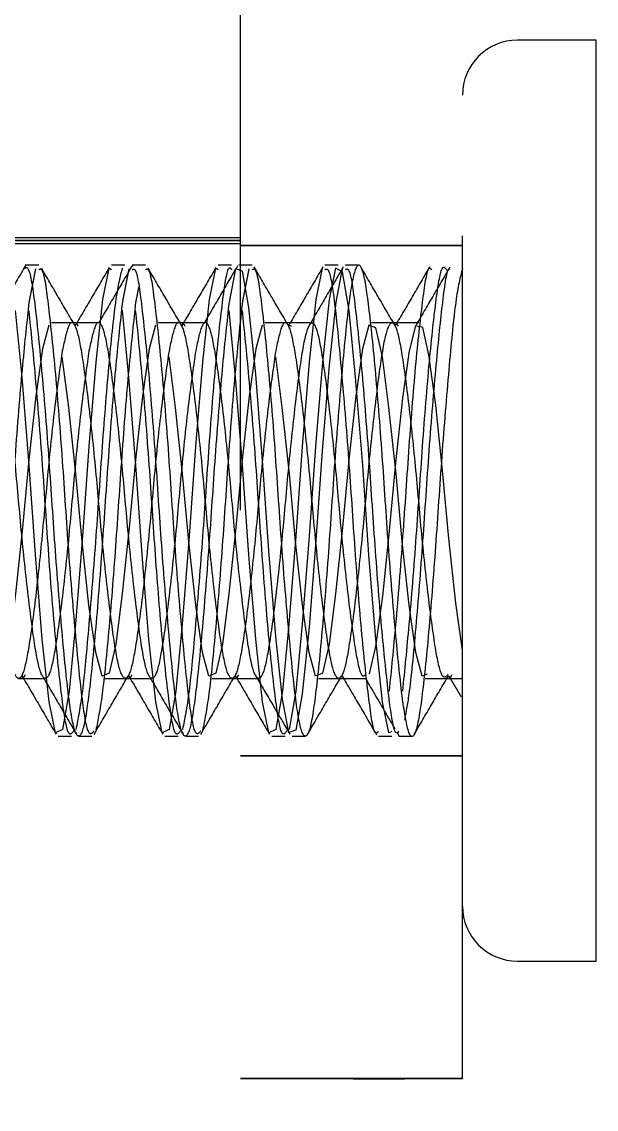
# Paper-space layout '2 DOOR PANEL LAYOUT - A1 Sheet' of a CAD drawing. Extents: x 50 to 825, y 22 to 486.
# Drawn here: x 472.101 to 472.657, y 465.274 to 466.327 of the extents above; entities that cross this region are included whole.
import ezdxf

# ---------------------------------------------------------------- set-up
doc = ezdxf.new("R2010")
doc.units = 0
doc.linetypes.add('HIDDEN', pattern=[0.375, 0.25, -0.125])
doc.layers.add('N-EQPM', color=3, linetype='Continuous', lineweight=25)

psp = doc.layouts.new('2 DOOR PANEL LAYOUT - A1 Sheet')

# ---------------------------------------------------------------- linework, layer by layer
at = {"layer": 'N-EQPM', "linetype": 'HIDDEN', "ltscale": 7}
for p, q in [((472.3125, 465.8977), (472.3125, 466.8964)), ((472.6569, 465.417), (472.6569, 466.3095)), ((472.5274, 466.1199), (472.5274, 466.1199)), ((472.5274, 465.3034), (472.5274, 466.1199)), ((471.0729, 466.1184), (472.3125, 466.1184)), ((471.0729, 466.1156), (472.3125, 466.1156)), ((471.0729, 466.1155), (472.3125, 466.1155)), ((471.0729, 466.1126), (472.3125, 466.1126)), ((472.3125, 463.2292), (472.3125, 465.8972)), ((472.5274, 465.3034), (472.3125, 465.3034)), ((472.5274, 465.3034), (472.3125, 465.3034)), ((472.5274, 465.303), (472.3125, 465.303)), ((472.5274, 465.303), (472.3125, 465.303)), ((472.4712, 465.3032), (472.4216, 465.3032)), ((472.4216, 465.3032), (472.4712, 465.3032)), ((472.5274, 465.3034), (472.5274, 465.3034)), ((472.5274, 465.3034), (472.5274, 465.3032)), ((472.5274, 465.3032), (472.5274, 465.303)), ((472.5274, 465.303), (472.5274, 465.303))]:
    psp.add_line(p, q, dxfattribs=at)
for points in [[(472.1877, 466.087), (472.185, 466.0884), (472.1789, 466.0583), (472.1723, 465.9975), (472.1656, 465.9158), (472.1596, 465.8288), (472.1528, 465.7437), (472.1465, 465.6788), (472.1402, 465.6417), (472.1333, 465.6382), (472.1273, 465.6683), (472.1206, 465.7291), (472.114, 465.8108), (472.108, 465.8978), (472.1011, 465.9829), (472.0948, 466.0477), (472.0948, 466.0477)], [(472.291, 466.087), (472.2883, 466.0884), (472.2822, 466.0583), (472.2756, 465.9975), (472.2689, 465.9158), (472.2629, 465.8288), (472.2561, 465.7437), (472.2498, 465.6788), (472.2435, 465.6417), (472.2366, 465.6382), (472.2306, 465.6683), (472.2239, 465.7291), (472.2173, 465.8108), (472.2113, 465.8978), (472.2044, 465.9829), (472.1981, 466.0477), (472.1981, 466.0477)], [(472.3923, 466.0881), (472.3916, 466.0884), (472.3855, 466.0583), (472.3789, 465.9975), (472.3722, 465.9158), (472.3662, 465.8288), (472.3594, 465.7437), (472.3531, 465.6788), (472.3468, 465.6417), (472.3399, 465.6382), (472.3339, 465.6683), (472.3272, 465.7291), (472.3206, 465.8108), (472.3146, 465.8978), (472.3077, 465.9829), (472.3014, 466.0477), (472.3014, 466.0477)], [(472.412, 466.0875), (472.411, 466.0878), (472.4047, 466.0557), (472.3984, 465.9947), (472.3916, 465.9117), (472.3855, 465.8247), (472.3789, 465.7408), (472.3722, 465.676), (472.3662, 465.6409), (472.3594, 465.6388), (472.3531, 465.6709), (472.3468, 465.7318), (472.3399, 465.8148), (472.3339, 465.9019), (472.3272, 465.9858), (472.3206, 466.0506), (472.3146, 466.0857), (472.3077, 466.0878), (472.3014, 466.0557), (472.3014, 466.0557)], [(472.4589, 465.6396), (472.4561, 465.6382), (472.4501, 465.6683), (472.4435, 465.7291), (472.4368, 465.8108), (472.4308, 465.8978), (472.4239, 465.9829), (472.4176, 466.0477), (472.4113, 466.0849), (472.4045, 466.0884), (472.3985, 466.0583), (472.3918, 465.9975), (472.3852, 465.9158), (472.3791, 465.8288), (472.3723, 465.7437), (472.366, 465.6788), (472.3597, 465.6417), (472.3597, 465.6417)], [(472.1269, 466.0332), (472.1208, 466.0105), (472.1142, 465.9646), (472.1075, 465.9029), (472.1015, 465.8372), (472.0947, 465.773), (472.0884, 465.7241), (472.0821, 465.696), (472.0752, 465.6933), (472.0692, 465.7161), (472.0625, 465.762), (472.0559, 465.8237), (472.0499, 465.8894), (472.043, 465.9536), (472.0367, 466.0025), (472.0367, 466.0025)], [(472.2302, 466.0332), (472.2241, 466.0105), (472.2175, 465.9646), (472.2108, 465.9029), (472.2048, 465.8372), (472.198, 465.773), (472.1917, 465.7241), (472.1854, 465.696), (472.1785, 465.6933), (472.1725, 465.7161), (472.1658, 465.762), (472.1592, 465.8237), (472.1532, 465.8894), (472.1463, 465.9536), (472.14, 466.0025), (472.14, 466.0025)], [(472.3335, 466.0332), (472.3274, 466.0105), (472.3208, 465.9646), (472.3141, 465.9029), (472.3081, 465.8372), (472.3013, 465.773), (472.295, 465.7241), (472.2887, 465.696), (472.2818, 465.6933), (472.2758, 465.7161), (472.2691, 465.762), (472.2625, 465.8237), (472.2565, 465.8894), (472.2496, 465.9536), (472.2433, 466.0025), (472.2433, 466.0025)], [(472.4932, 465.6952), (472.4884, 465.6933), (472.4824, 465.7161), (472.4757, 465.762), (472.4691, 465.8237), (472.4631, 465.8894), (472.4562, 465.9536), (472.4499, 466.0025), (472.4436, 466.0306), (472.4368, 466.0332), (472.4307, 466.0105), (472.4241, 465.9646), (472.4174, 465.9029), (472.4114, 465.8372), (472.4046, 465.773), (472.3983, 465.7241), (472.392, 465.696), (472.3851, 465.6933), (472.3791, 465.7161), (472.3724, 465.762), (472.3658, 465.8237), (472.3598, 465.8894), (472.3529, 465.9536), (472.3466, 466.0025), (472.3466, 466.0025)], [(472.5274, 465.718), (472.5211, 465.7641), (472.5143, 465.8267), (472.5082, 465.8924), (472.5016, 465.9557), (472.4949, 466.0047), (472.4889, 466.0312), (472.4821, 466.0328), (472.4757, 466.0085), (472.4694, 465.9625), (472.4626, 465.8999), (472.4566, 465.8341), (472.4499, 465.7708), (472.4433, 465.7219), (472.4372, 465.6954), (472.4372, 465.6954)]]:
    psp.add_lwpolyline(points, dxfattribs=at)
for centre, start, end in [((472.5808, 466.2561), 90, 180), ((472.5808, 465.4705), 180, 270)]:
    psp.add_arc(centre, 0.0534, start, end, dxfattribs=at)
for points in [[(472.6569, 466.3095), (472.5808, 466.3095)], [(472.5274, 466.1104), (472.3125, 466.1104)], [(472.5274, 466.1102), (472.3125, 466.1102)], [(472.1171, 466.0914), (472.1041, 466.0914)], [(472.114, 466.0878), (472.1077, 466.0557)], [(472.2006, 466.0914), (472.1877, 466.0914)], [(472.2044, 466.0878), (472.1981, 466.0557)], [(472.2204, 466.0914), (472.2075, 466.0914)], [(472.3039, 466.0914), (472.291, 466.0914)], [(472.3237, 466.0914), (472.3108, 466.0914)], [(472.3206, 466.0878), (472.3143, 466.0557)], [(472.4072, 466.0914), (472.3943, 466.0914)], [(472.427, 466.0914), (472.4141, 466.0914)], [(472.2139, 466.0703), (472.211, 466.0557)], [(472.1493, 466.0355), (472.1296, 466.0355)], [(472.1752, 466.0355), (472.1493, 466.0355)], [(472.2526, 466.0355), (472.2329, 466.0355)], [(472.2785, 466.0355), (472.2526, 466.0355)], [(472.3559, 466.0355), (472.3362, 466.0355)], [(472.3818, 466.0355), (472.3559, 466.0355)], [(472.4592, 466.0355), (472.4395, 466.0355)], [(472.4851, 466.0355), (472.4592, 466.0355)], [(472.362, 466.0322), (472.3594, 466.0332)], [(472.0977, 465.6911), (472.1235, 465.6911)], [(472.1813, 465.6911), (472.201, 465.6911)], [(472.201, 465.6911), (472.2268, 465.6911)], [(472.2846, 465.6911), (472.3043, 465.6911)], [(472.3043, 465.6911), (472.3301, 465.6911)], [(472.3879, 465.6911), (472.4076, 465.6911)], [(472.4076, 465.6911), (472.4334, 465.6911)], [(472.4912, 465.6911), (472.5274, 465.6911)], [(472.5142, 465.6934), (472.526, 465.6733)], [(472.1361, 465.6352), (472.149, 465.6352)], [(472.1558, 465.6352), (472.1687, 465.6352)], [(472.2394, 465.6352), (472.2523, 465.6352)], [(472.2591, 465.6352), (472.272, 465.6352)], [(472.3427, 465.6352), (472.3556, 465.6352)], [(472.3624, 465.6352), (472.3753, 465.6352)], [(472.446, 465.6352), (472.4589, 465.6352)], [(472.4638, 465.6391), (472.466, 465.6352)], [(472.4657, 465.6352), (472.4786, 465.6352)], [(472.3125, 465.6162), (472.5274, 465.6162)], [(472.3125, 465.616), (472.5274, 465.616)], [(472.5808, 465.417), (472.6569, 465.417)]]:
    psp.add_open_spline(points, degree=1, dxfattribs=at)
for points, knots in [([(472.1045, 466.0913), (472.099, 466.082), (472.0882, 466.0634), (472.0773, 466.0448), (472.0719, 466.0355)], [0, 0, 0, 0, 0.500113, 1, 1, 1, 1]), ([(472.1981, 466.0557), (472.1961, 466.0369), (472.1919, 465.9989), (472.1849, 465.9138), (472.179, 465.8228), (472.1723, 465.7375), (472.1656, 465.6717), (472.1597, 465.6348), (472.1527, 465.6327), (472.1465, 465.6659), (472.1402, 465.729), (472.1332, 465.8124), (472.1274, 465.9038), (472.1206, 465.9892), (472.1139, 466.0543), (472.1084, 466.0919), (472.1042, 466.0889), (472.1022, 466.0875)], [0, 0, 0, 0, 0.066869, 0.135504, 0.201409, 0.269445, 0.337481, 0.403387, 0.472021, 0.538891, 0.60576, 0.674395, 0.7403, 0.808336, 0.876372, 0.942278, 1, 1, 1, 1]), ([(472.1707, 465.6403), (472.169, 465.6382), (472.1651, 465.6332), (472.1594, 465.6667), (472.1532, 465.7288), (472.1461, 465.8125), (472.1403, 465.9038), (472.1336, 465.9893), (472.1268, 466.0538), (472.1219, 466.0893), (472.1184, 466.0875), (472.1171, 466.0869)], [0, 0, 0, 0, 0.090174, 0.209805, 0.329436, 0.452226, 0.570133, 0.691852, 0.81357, 0.931477, 1, 1, 1, 1]), ([(472.1525, 466.0326), (472.147, 466.0419), (472.1361, 466.0606), (472.1252, 466.0793), (472.1197, 466.0886)], [0, 0, 0, 0, 0.499757, 1, 1, 1, 1]), ([(472.1854, 466.0893), (472.18, 466.0799), (472.169, 466.0612), (472.1581, 466.0425), (472.1526, 466.0331)], [0, 0, 0, 0, 0.500293, 1, 1, 1, 1]), ([(472.1979, 466.0884), (472.1959, 466.0805), (472.1919, 466.0644), (472.1852, 466.0006), (472.1785, 465.9182), (472.1726, 465.8265), (472.1656, 465.7416), (472.1594, 465.6726), (472.1552, 465.652), (472.1531, 465.6417)], [0, 0, 0, 0, 0.140148, 0.284827, 0.429505, 0.569653, 0.715605, 0.857802, 1, 1, 1, 1]), ([(472.2078, 466.0913), (472.2023, 466.082), (472.1915, 466.0634), (472.1806, 466.0448), (472.1752, 466.0355)], [0, 0, 0, 0, 0.500113, 1, 1, 1, 1]), ([(472.3014, 466.0557), (472.2994, 466.0369), (472.2952, 465.9989), (472.2882, 465.9138), (472.2823, 465.8228), (472.2756, 465.7375), (472.2689, 465.6717), (472.263, 465.6348), (472.256, 465.6327), (472.2498, 465.6659), (472.2435, 465.729), (472.2365, 465.8124), (472.2307, 465.9038), (472.2239, 465.9893), (472.2172, 466.0537), (472.2123, 466.089), (472.2089, 466.0874), (472.2077, 466.0868)], [0, 0, 0, 0, 0.068384, 0.138574, 0.205973, 0.27555, 0.345128, 0.412527, 0.482716, 0.551101, 0.619485, 0.689675, 0.757074, 0.826651, 0.896229, 0.963628, 1, 1, 1, 1]), ([(472.274, 465.6403), (472.2723, 465.6382), (472.2684, 465.6332), (472.2627, 465.6667), (472.2565, 465.7288), (472.2494, 465.8125), (472.2436, 465.9038), (472.2369, 465.9893), (472.2301, 466.0538), (472.2252, 466.0893), (472.2217, 466.0875), (472.2204, 466.0869)], [0, 0, 0, 0, 0.090174, 0.209805, 0.329436, 0.452226, 0.570133, 0.691852, 0.81357, 0.931477, 1, 1, 1, 1]), ([(472.2558, 466.0326), (472.2503, 466.0419), (472.2394, 466.0606), (472.2285, 466.0793), (472.223, 466.0886)], [0, 0, 0, 0, 0.499757, 1, 1, 1, 1]), ([(472.2887, 466.0893), (472.2833, 466.0799), (472.2723, 466.0612), (472.2614, 466.0425), (472.2559, 466.0331)], [0, 0, 0, 0, 0.500293, 1, 1, 1, 1]), ([(472.3042, 466.0869), (472.3032, 466.0881), (472.2999, 466.092), (472.2953, 466.0615), (472.2885, 466.0014), (472.2818, 465.918), (472.2759, 465.8266), (472.2689, 465.7416), (472.2627, 465.6726), (472.2585, 465.652), (472.2564, 465.6417)], [0, 0, 0, 0, 0.060522, 0.192188, 0.32811, 0.464032, 0.595699, 0.732817, 0.866408, 1, 1, 1, 1]), ([(472.3095, 466.0908), (472.3041, 466.0814), (472.2932, 466.0627), (472.2823, 466.044), (472.2769, 466.0347)], [0, 0, 0, 0, 0.50016, 1, 1, 1, 1]), ([(472.4693, 465.6709), (472.4672, 465.6896), (472.4631, 465.7277), (472.456, 465.8128), (472.4502, 465.9037), (472.4435, 465.989), (472.4367, 466.0549), (472.4309, 466.0918), (472.4239, 466.0939), (472.4176, 466.0606), (472.4114, 465.9976), (472.4044, 465.9142), (472.3985, 465.8227), (472.3918, 465.7376), (472.3851, 465.6717), (472.3792, 465.6348), (472.3722, 465.6327), (472.366, 465.6659), (472.3598, 465.729), (472.3527, 465.8124), (472.3469, 465.9038), (472.3402, 465.9893), (472.3334, 466.0538), (472.3285, 466.0893), (472.325, 466.0875), (472.3237, 466.0869)], [0, 0, 0, 0, 0.044008, 0.089178, 0.132552, 0.177329, 0.222105, 0.265479, 0.310649, 0.354657, 0.398665, 0.443835, 0.487209, 0.531986, 0.576762, 0.620136, 0.665306, 0.709314, 0.753322, 0.798493, 0.841867, 0.886643, 0.931419, 0.974793, 1, 1, 1, 1]), ([(472.3585, 466.0336), (472.353, 466.043), (472.342, 466.0618), (472.331, 466.0806), (472.3256, 466.09)], [0, 0, 0, 0, 0.499496, 1, 1, 1, 1]), ([(472.3923, 466.0897), (472.3868, 466.0803), (472.3758, 466.0615), (472.3649, 466.0427), (472.3594, 466.0334)], [0, 0, 0, 0, 0.500439, 1, 1, 1, 1]), ([(472.412, 466.0897), (472.4065, 466.0803), (472.3955, 466.0615), (472.3846, 466.0427), (472.3791, 466.0333)], [0, 0, 0, 0, 0.50047, 1, 1, 1, 1]), ([(472.446, 465.6396), (472.445, 465.6385), (472.4419, 465.6348), (472.4373, 465.6651), (472.4305, 465.7252), (472.4238, 465.8086), (472.418, 465.8998), (472.4109, 465.9857), (472.4047, 466.0515), (472.3993, 466.0887), (472.3957, 466.0875), (472.3943, 466.087)], [0, 0, 0, 0, 0.051196, 0.173495, 0.299746, 0.425998, 0.548297, 0.67566, 0.799746, 0.923833, 1, 1, 1, 1]), ([(472.4564, 465.6709), (472.4543, 465.6896), (472.4501, 465.7277), (472.4431, 465.8128), (472.4373, 465.9037), (472.4305, 465.9893), (472.4238, 466.0538), (472.4189, 466.0893), (472.4153, 466.0875), (472.4141, 466.0869)], [0, 0, 0, 0, 0.151395, 0.306786, 0.455999, 0.610035, 0.764071, 0.913284, 1, 1, 1, 1]), ([(472.462, 466.0332), (472.4565, 466.0426), (472.4455, 466.0614), (472.4345, 466.0803), (472.429, 466.0897)], [0, 0, 0, 0, 0.49941, 1, 1, 1, 1]), ([(472.4976, 466.087), (472.4967, 466.0881), (472.4935, 466.0918), (472.4889, 466.0614), (472.4822, 466.0014), (472.4755, 465.9179), (472.4696, 465.827), (472.4626, 465.7399), (472.4584, 465.699), (472.4564, 465.6788)], [0, 0, 0, 0, 0.064015, 0.216937, 0.374802, 0.532667, 0.685588, 0.844842, 1, 1, 1, 1]), ([(472.4955, 466.0897), (472.49, 466.0802), (472.4791, 466.0614), (472.468, 466.0425), (472.4625, 466.0331)], [0, 0, 0, 0, 0.500668, 1, 1, 1, 1]), ([(472.5128, 466.0859), (472.5111, 466.0883), (472.5071, 466.094), (472.5018, 466.0621), (472.4951, 466.0013), (472.4884, 465.9179), (472.4825, 465.827), (472.4755, 465.7399), (472.4713, 465.699), (472.4693, 465.6788)], [0, 0, 0, 0, 0.110213, 0.255587, 0.40566, 0.555733, 0.701107, 0.8525, 1, 1, 1, 1]), ([(472.5274, 466.0881), (472.5252, 466.0796), (472.5209, 466.0627), (472.5147, 465.9971), (472.5077, 465.9143), (472.5018, 465.8227), (472.4951, 465.7376), (472.4884, 465.6716), (472.4825, 465.6352), (472.4755, 465.6313), (472.4713, 465.6578), (472.4693, 465.6709)], [0, 0, 0, 0, 0.112485, 0.222614, 0.33565, 0.444192, 0.556242, 0.668293, 0.776835, 0.889871, 1, 1, 1, 1]), ([(472.5151, 466.0876), (472.5148, 466.0877), (472.5124, 466.0891), (472.508, 466.0584), (472.5018, 465.9982), (472.4948, 465.9141), (472.4889, 465.8226), (472.4822, 465.7383), (472.4761, 465.6754), (472.4726, 465.6579), (472.4712, 465.6507)], [0, 0, 0, 0, 0.016804, 0.162301, 0.307798, 0.457136, 0.600537, 0.748572, 0.896608, 1, 1, 1, 1]), ([(472.5151, 466.0894), (472.5096, 466.08), (472.4987, 466.0612), (472.4877, 466.0425), (472.4823, 466.0331)], [0, 0, 0, 0, 0.500375, 1, 1, 1, 1]), ([(472.1077, 466.0557), (472.1057, 466.0369), (472.1015, 465.9989), (472.0945, 465.9138), (472.0887, 465.8227), (472.0819, 465.738), (472.0752, 465.6702), (472.0712, 465.6505), (472.0692, 465.6409)], [0, 0, 0, 0, 0.16577, 0.335915, 0.499296, 0.667958, 0.83662, 1, 1, 1, 1]), ([(472.1513, 465.6408), (472.1496, 465.6382), (472.1456, 465.6324), (472.1403, 465.6645), (472.1336, 465.7253), (472.1268, 465.8087), (472.121, 465.8996), (472.114, 465.9867), (472.1098, 466.0276), (472.1077, 466.0477)], [0, 0, 0, 0, 0.112818, 0.257766, 0.4074, 0.557034, 0.701982, 0.852932, 1, 1, 1, 1]), ([(472.211, 466.0557), (472.209, 466.0369), (472.2048, 465.9989), (472.1978, 465.9138), (472.192, 465.8227), (472.1852, 465.738), (472.1785, 465.6702), (472.1745, 465.6505), (472.1725, 465.6409)], [0, 0, 0, 0, 0.16577, 0.335915, 0.499296, 0.667958, 0.83662, 1, 1, 1, 1]), ([(472.2546, 465.6408), (472.2529, 465.6382), (472.2489, 465.6324), (472.2436, 465.6645), (472.2369, 465.7253), (472.2301, 465.8087), (472.2243, 465.8996), (472.2173, 465.9867), (472.2131, 466.0276), (472.211, 466.0477)], [0, 0, 0, 0, 0.112818, 0.257766, 0.4074, 0.557034, 0.701982, 0.852932, 1, 1, 1, 1]), ([(472.3143, 466.0557), (472.3123, 466.0369), (472.3081, 465.9989), (472.3011, 465.9138), (472.2953, 465.8227), (472.2885, 465.738), (472.2818, 465.6702), (472.2778, 465.6505), (472.2758, 465.6409)], [0, 0, 0, 0, 0.16577, 0.335915, 0.499296, 0.667958, 0.83662, 1, 1, 1, 1]), ([(472.3578, 465.6407), (472.3561, 465.6383), (472.3522, 465.6326), (472.3469, 465.6645), (472.3402, 465.7253), (472.3334, 465.8087), (472.3276, 465.8996), (472.3206, 465.9867), (472.3164, 466.0276), (472.3143, 466.0477)], [0, 0, 0, 0, 0.109384, 0.254893, 0.405106, 0.555319, 0.700828, 0.852363, 1, 1, 1, 1]), ([(472.14, 466.0085), (472.138, 465.9944), (472.1338, 465.9657), (472.1268, 465.9014), (472.1209, 465.8327), (472.1142, 465.7684), (472.1075, 465.7187), (472.1016, 465.6908), (472.0946, 465.6892), (472.0884, 465.7143), (472.0821, 465.7619), (472.0751, 465.8249), (472.0693, 465.8939), (472.0625, 465.9582), (472.0558, 466.008), (472.05, 466.0355), (472.0429, 466.0384), (472.0388, 466.0184), (472.0367, 466.0085)], [0, 0, 0, 0, 0.06204, 0.125731, 0.186869, 0.25, 0.313131, 0.374269, 0.43796, 0.5, 0.56204, 0.625731, 0.686869, 0.75, 0.813131, 0.874269, 0.93796, 1, 1, 1, 1]), ([(472.1658, 466.0085), (472.1638, 465.9944), (472.1596, 465.9657), (472.1526, 465.9014), (472.1468, 465.8327), (472.14, 465.7684), (472.1333, 465.7187), (472.1274, 465.6908), (472.1204, 465.6892), (472.1142, 465.7143), (472.108, 465.7619), (472.1009, 465.8249), (472.0951, 465.8939), (472.0884, 465.9582), (472.0816, 466.008), (472.0758, 466.0355), (472.0688, 466.0384), (472.0646, 466.0184), (472.0625, 466.0085)], [0, 0, 0, 0, 0.06204, 0.125731, 0.186869, 0.25, 0.313131, 0.374269, 0.43796, 0.5, 0.56204, 0.625731, 0.686869, 0.75, 0.813131, 0.874269, 0.93796, 1, 1, 1, 1]), ([(472.2433, 466.0085), (472.2413, 465.9944), (472.2371, 465.9657), (472.2301, 465.9014), (472.2242, 465.8327), (472.2175, 465.7684), (472.2108, 465.7187), (472.2049, 465.6908), (472.1979, 465.6892), (472.1917, 465.7143), (472.1854, 465.7619), (472.1784, 465.8249), (472.1726, 465.8939), (472.1658, 465.9582), (472.1591, 466.008), (472.1533, 466.0355), (472.1462, 466.0384), (472.1421, 466.0184), (472.14, 466.0085)], [0, 0, 0, 0, 0.06204, 0.125731, 0.186869, 0.25, 0.313131, 0.374269, 0.43796, 0.5, 0.56204, 0.625731, 0.686869, 0.75, 0.813131, 0.874269, 0.93796, 1, 1, 1, 1]), ([(472.1554, 466.0322), (472.1545, 466.0343), (472.1535, 466.0364), (472.1527, 466.0332), (472.1527, 466.0331)], [0, 0, 0, 0, 0.989791, 1, 1, 1, 1]), ([(472.2691, 466.0085), (472.2671, 465.9944), (472.2629, 465.9657), (472.2559, 465.9014), (472.2501, 465.8327), (472.2433, 465.7684), (472.2366, 465.7187), (472.2307, 465.6908), (472.2237, 465.6892), (472.2175, 465.7143), (472.2113, 465.7619), (472.2042, 465.8249), (472.1984, 465.8939), (472.1917, 465.9582), (472.1849, 466.008), (472.1791, 466.0355), (472.1721, 466.0384), (472.1679, 466.0184), (472.1658, 466.0085)], [0, 0, 0, 0, 0.06204, 0.125731, 0.186869, 0.25, 0.313131, 0.374269, 0.43796, 0.5, 0.56204, 0.625731, 0.686869, 0.75, 0.813131, 0.874269, 0.93796, 1, 1, 1, 1]), ([(472.3466, 466.0085), (472.3446, 465.9944), (472.3404, 465.9657), (472.3334, 465.9014), (472.3275, 465.8327), (472.3208, 465.7684), (472.3141, 465.7187), (472.3082, 465.6908), (472.3012, 465.6892), (472.295, 465.7143), (472.2887, 465.7619), (472.2817, 465.8249), (472.2759, 465.8939), (472.2691, 465.9582), (472.2624, 466.008), (472.2566, 466.0355), (472.2495, 466.0384), (472.2454, 466.0184), (472.2433, 466.0085)], [0, 0, 0, 0, 0.06204, 0.125731, 0.186869, 0.25, 0.313131, 0.374269, 0.43796, 0.5, 0.56204, 0.625731, 0.686869, 0.75, 0.813131, 0.874269, 0.93796, 1, 1, 1, 1]), ([(472.2587, 466.0322), (472.2578, 466.0343), (472.2568, 466.0364), (472.256, 466.0332), (472.256, 466.0331)], [0, 0, 0, 0, 0.989791, 1, 1, 1, 1]), ([(472.4241, 465.718), (472.422, 465.7322), (472.4179, 465.7609), (472.4108, 465.8251), (472.405, 465.8938), (472.3983, 465.9582), (472.3915, 466.0079), (472.3857, 466.0358), (472.3787, 466.0373), (472.3724, 466.0123), (472.3662, 465.9646), (472.3592, 465.9017), (472.3534, 465.8327), (472.3466, 465.7684), (472.3399, 465.7187), (472.334, 465.6908), (472.327, 465.6892), (472.3208, 465.7143), (472.3146, 465.7619), (472.3075, 465.8249), (472.3017, 465.8939), (472.295, 465.9582), (472.2882, 466.008), (472.2824, 466.0355), (472.2754, 466.0384), (472.2712, 466.0184), (472.2691, 466.0085)], [0, 0, 0, 0, 0.04136, 0.08382, 0.124579, 0.166667, 0.208754, 0.249513, 0.291974, 0.333333, 0.374693, 0.417154, 0.457913, 0.5, 0.542087, 0.582846, 0.625307, 0.666667, 0.708026, 0.750487, 0.791246, 0.833333, 0.875421, 0.91618, 0.95864, 1, 1, 1, 1]), ([(472.5016, 465.718), (472.4995, 465.7322), (472.4953, 465.7609), (472.4883, 465.8251), (472.4825, 465.8938), (472.4757, 465.9582), (472.469, 466.0079), (472.4632, 466.0358), (472.4561, 466.0373), (472.4499, 466.0123), (472.4437, 465.9646), (472.4367, 465.9017), (472.4308, 465.8327), (472.4241, 465.7684), (472.4174, 465.7187), (472.4115, 465.6908), (472.4045, 465.6892), (472.3983, 465.7143), (472.392, 465.7619), (472.385, 465.8249), (472.3792, 465.8939), (472.3724, 465.9582), (472.3657, 466.008), (472.3599, 466.0355), (472.3528, 466.0384), (472.3487, 466.0184), (472.3466, 466.0085)], [0, 0, 0, 0, 0.04136, 0.08382, 0.124579, 0.166667, 0.208754, 0.249513, 0.291974, 0.333333, 0.374693, 0.417154, 0.457913, 0.5, 0.542087, 0.582846, 0.625307, 0.666667, 0.708026, 0.750487, 0.791246, 0.833333, 0.875421, 0.91618, 0.95864, 1, 1, 1, 1]), ([(472.4653, 466.0322), (472.4644, 466.0343), (472.4634, 466.0364), (472.4626, 466.0331), (472.4626, 466.0331)], [0, 0, 0, 0, 0.985008, 1, 1, 1, 1]), ([(472.4335, 465.6945), (472.4325, 465.6936), (472.4292, 465.6909), (472.4262, 465.707), (472.4241, 465.718)], [0, 0, 0, 0, 0.316861, 1, 1, 1, 1]), ([(472.5136, 465.6951), (472.5117, 465.693), (472.5075, 465.6883), (472.5036, 465.7077), (472.5016, 465.718)], [0, 0, 0, 0, 0.463992, 1, 1, 1, 1]), ([(472.1038, 465.6944), (472.1028, 465.6923), (472.1019, 465.6902), (472.101, 465.6934), (472.101, 465.6935)], [0, 0, 0, 0, 0.985008, 1, 1, 1, 1]), ([(472.101, 465.6935), (472.1065, 465.6841), (472.1175, 465.6652), (472.1285, 465.6463), (472.134, 465.6369)], [0, 0, 0, 0, 0.499332, 1, 1, 1, 1]), ([(472.1207, 465.6935), (472.1262, 465.6841), (472.1371, 465.6653), (472.1481, 465.6466), (472.1536, 465.6372)], [0, 0, 0, 0, 0.499625, 1, 1, 1, 1]), ([(472.1707, 465.6367), (472.1762, 465.6462), (472.1872, 465.665), (472.1982, 465.6839), (472.2037, 465.6933)], [0, 0, 0, 0, 0.500649, 1, 1, 1, 1]), ([(472.2071, 465.6944), (472.2061, 465.6923), (472.2052, 465.6902), (472.2043, 465.6934), (472.2043, 465.6935)], [0, 0, 0, 0, 0.985008, 1, 1, 1, 1]), ([(472.2043, 465.6935), (472.2098, 465.6841), (472.2208, 465.6652), (472.2318, 465.6463), (472.2373, 465.6369)], [0, 0, 0, 0, 0.499332, 1, 1, 1, 1]), ([(472.224, 465.6935), (472.2295, 465.6841), (472.2404, 465.6653), (472.2514, 465.6466), (472.2569, 465.6372)], [0, 0, 0, 0, 0.499625, 1, 1, 1, 1]), ([(472.274, 465.6367), (472.2795, 465.6462), (472.2905, 465.665), (472.3015, 465.6839), (472.307, 465.6933)], [0, 0, 0, 0, 0.500649, 1, 1, 1, 1]), ([(472.3104, 465.6944), (472.3094, 465.6923), (472.3085, 465.6902), (472.3076, 465.6934), (472.3076, 465.6935)], [0, 0, 0, 0, 0.985681, 1, 1, 1, 1]), ([(472.3076, 465.6935), (472.3131, 465.6841), (472.3241, 465.6652), (472.3351, 465.6464), (472.3406, 465.6369)], [0, 0, 0, 0, 0.499391, 1, 1, 1, 1]), ([(472.3272, 465.6936), (472.3327, 465.6842), (472.3438, 465.6653), (472.3548, 465.6464), (472.3603, 465.637)], [0, 0, 0, 0, 0.49935, 1, 1, 1, 1]), ([(472.3775, 465.637), (472.383, 465.6464), (472.3939, 465.6652), (472.4049, 465.684), (472.4104, 465.6933)], [0, 0, 0, 0, 0.500411, 1, 1, 1, 1]), ([(472.4111, 465.6931), (472.4166, 465.6836), (472.4277, 465.6648), (472.4386, 465.6459), (472.4441, 465.6365)], [0, 0, 0, 0, 0.499345, 1, 1, 1, 1]), ([(472.4334, 465.6911), (472.4389, 465.6818), (472.4484, 465.6654), (472.4579, 465.6491), (472.462, 465.6421)], [0, 0, 0, 0, 0.569609, 1, 1, 1, 1]), ([(472.4808, 465.637), (472.4863, 465.6464), (472.4972, 465.6652), (472.5082, 465.684), (472.5137, 465.6934)], [0, 0, 0, 0, 0.500465, 1, 1, 1, 1]), ([(472.517, 465.6944), (472.516, 465.6923), (472.5151, 465.6902), (472.5142, 465.6934), (472.5142, 465.6934)], [0, 0, 0, 0, 0.989791, 1, 1, 1, 1]), ([(472.4657, 465.6397), (472.4647, 465.6386), (472.4614, 465.635), (472.4584, 465.6563), (472.4564, 465.6709)], [0, 0, 0, 0, 0.312061, 1, 1, 1, 1])]:
    psp.add_open_spline(points, degree=3, knots=knots, dxfattribs=at)

doc.saveas('drawing.dxf')
